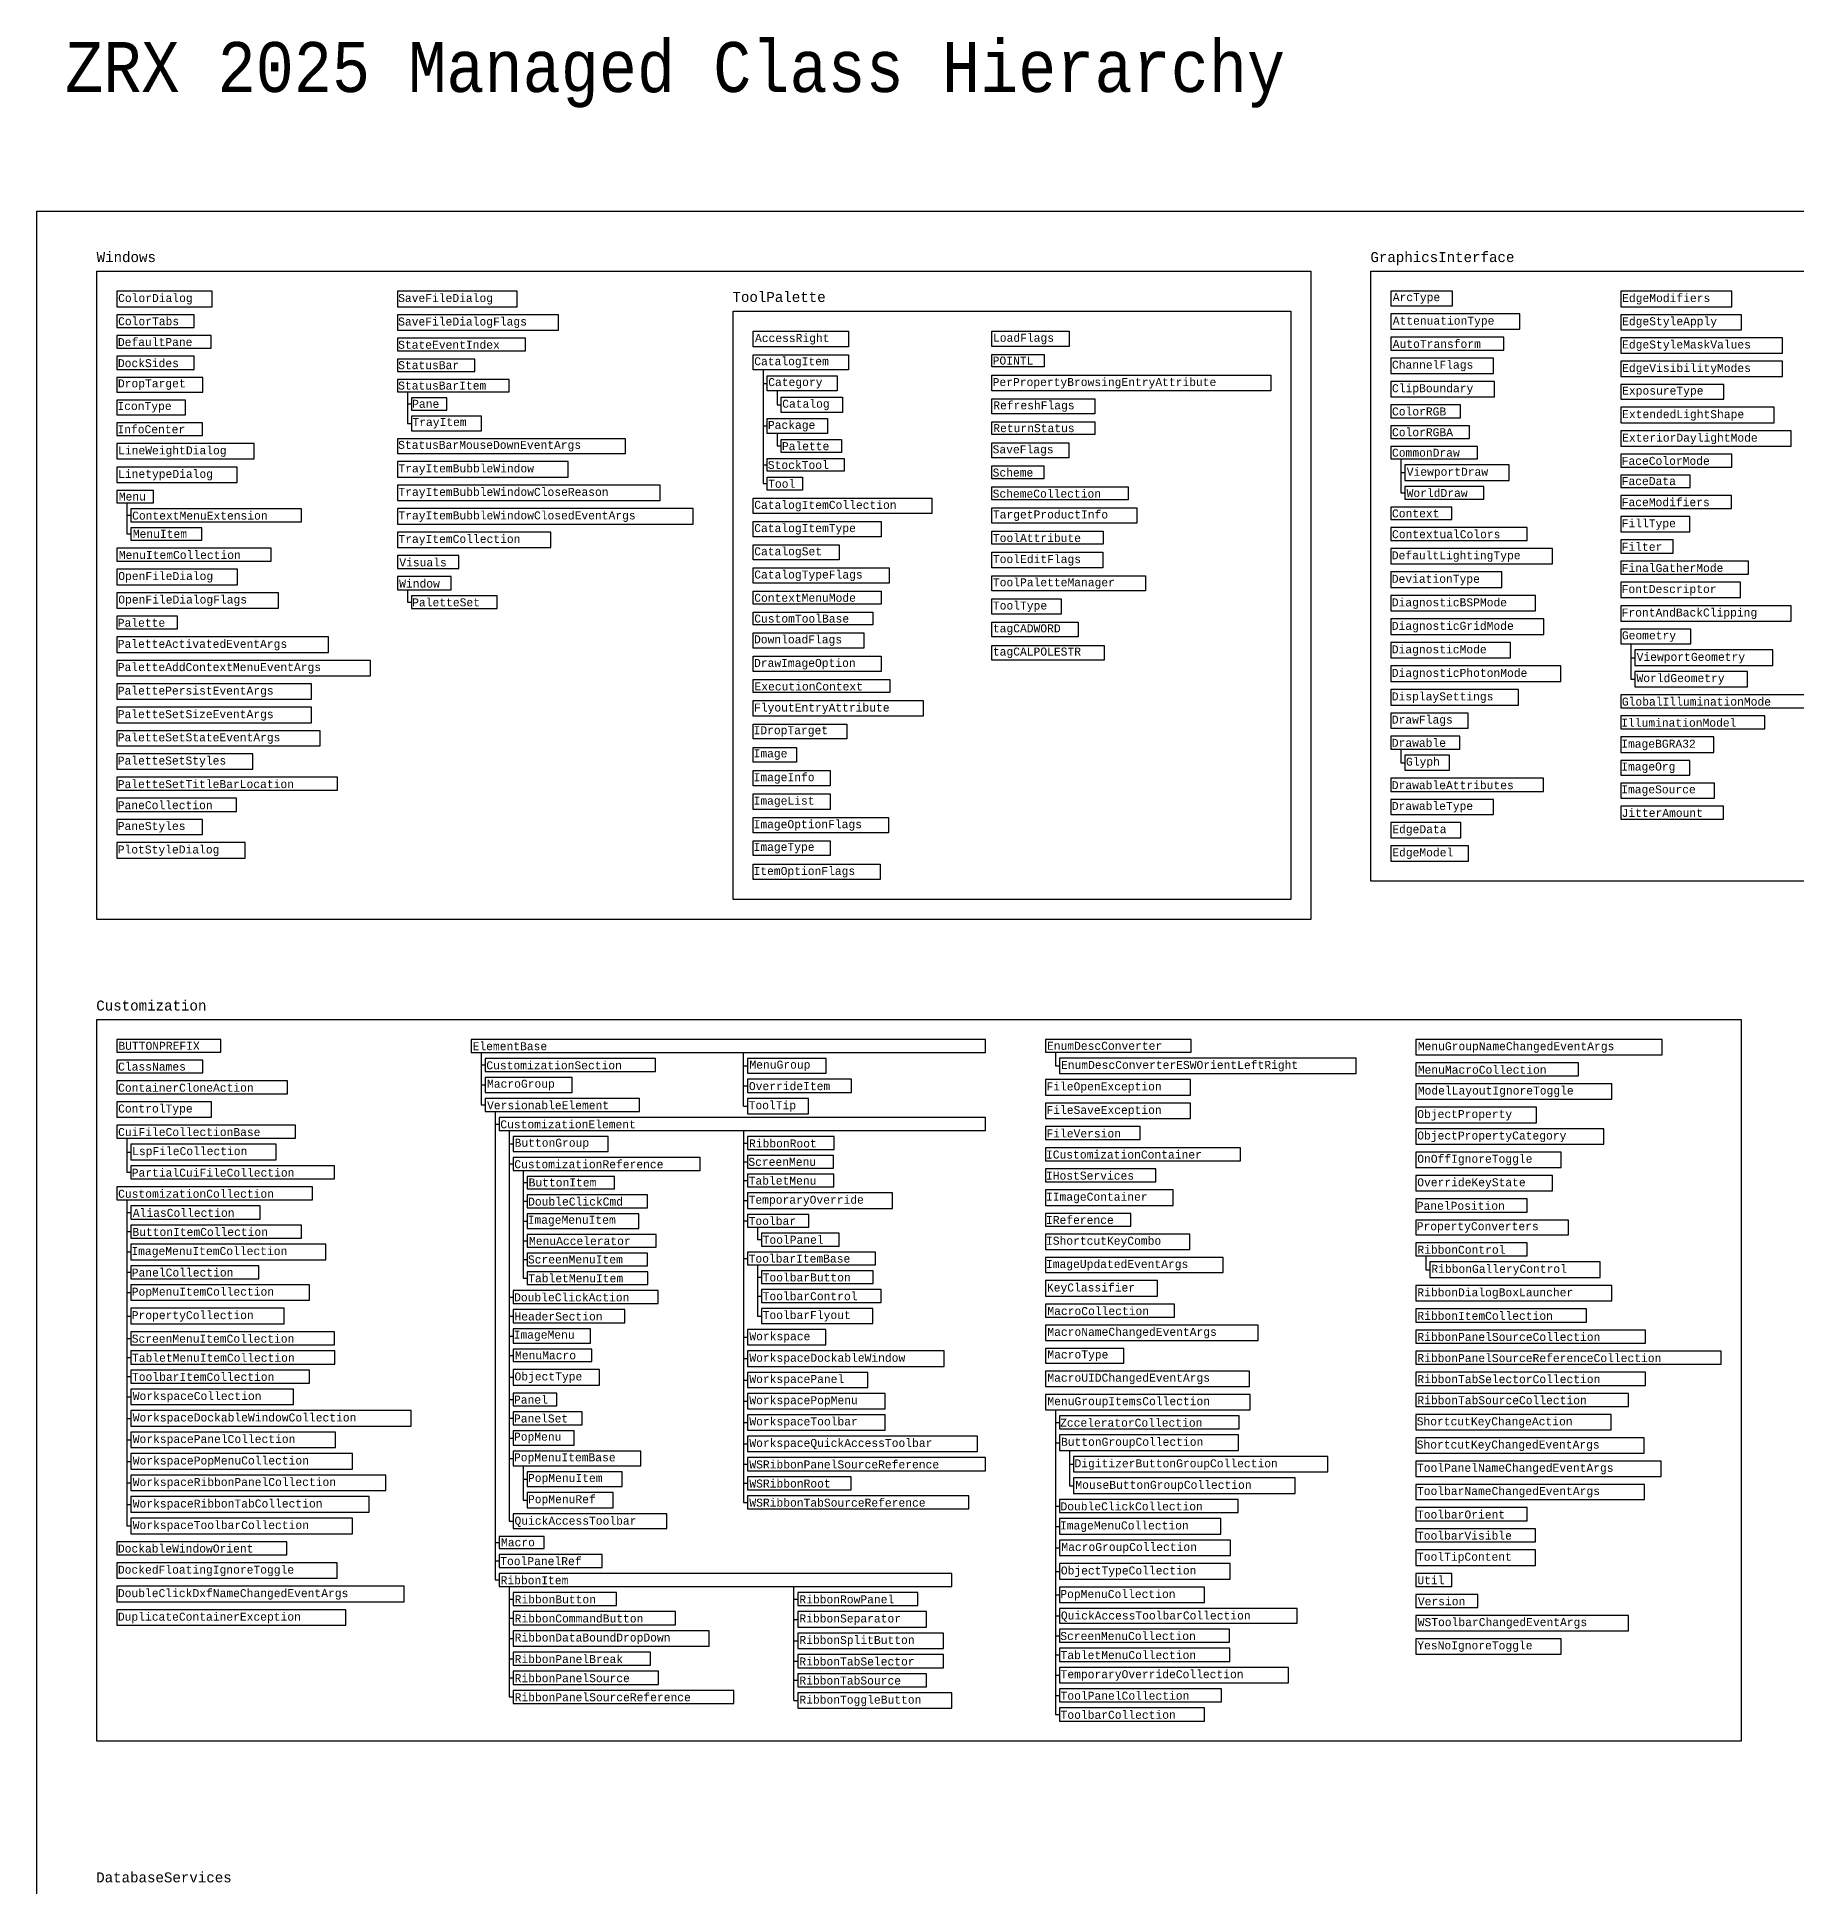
# Model space of a CAD drawing. Header units: millimetres. Extents: x 63 to 561, y 325 to 515.
# Drawn here: x 348.9 to 436.8, y 422.2 to 514.7 of the extents above; entities that cross this region are included whole.
import ezdxf

# ---------------------------------------------------------------- set-up
doc = ezdxf.new("R2010")
doc.units = ezdxf.units.MM
for name, color, linetype in [('Classes Map Frame', 7, 'Continuous'), ('Managed classes', 3, 'Continuous'), ('Partial Supported', 2, 'Continuous'), ('Unsupported', 252, 'Continuous')]:
    doc.layers.add(name, color=color, linetype=linetype)
doc.styles.add('Categories', font='consola.ttf', dxfattribs={"height": 0.5})
doc.styles.add('PureManaged', font='consola.ttf', dxfattribs={"height": 0.4})
doc.styles.get("Standard").update_dxf_attribs({"font": 'consola.ttf'})
doc.styles.add('Title', font='consola.ttf', dxfattribs={"width": 0.9})

msp = doc.modelspace()

# ---------------------------------------------------------------- linework, layer by layer
at = {"layer": 'Classes Map Frame'}
for p, q in [((385.183, 498.063), (385.183, 492.379)), ((367.396, 496.967), (367.396, 495.39)), ((385.183, 497.383), (385.383, 497.383)), ((385.883, 497.002), (385.883, 496.322)), ((367.396, 496.362), (367.596, 496.362)), ((385.883, 496.322), (386.083, 496.322)), ((367.396, 495.39), (367.596, 495.39)), ((385.183, 495.261), (385.383, 495.261)), ((385.883, 494.88), (385.883, 494.26)), ((385.883, 494.26), (386.083, 494.26)), ((385.183, 493.32), (385.383, 493.32)), ((417.073, 493.614), (417.073, 491.919)), ((385.183, 492.379), (385.383, 492.379)), ((417.073, 492.927), (417.273, 492.927)), ((353.373, 491.422), (353.373, 489.862)), ((417.073, 491.919), (417.273, 491.919)), ((353.373, 490.795), (353.573, 490.795)), ((353.373, 489.862), (353.573, 489.862)), ((367.396, 487.072), (367.396, 486.452)), ((367.396, 486.452), (367.596, 486.452)), ((428.568, 484.361), (428.568, 482.605)), ((428.568, 483.673), (428.768, 483.673)), ((428.568, 482.605), (428.768, 482.605)), ((417.073, 479.109), (417.073, 478.428)), ((417.073, 478.428), (417.273, 478.428)), ((371.086, 463.943), (371.086, 461.32)), ((384.208, 461.259), (384.208, 463.943)), ((399.806, 463.963), (399.806, 463.275)), ((371.086, 463.315), (371.286, 463.315)), ((384.208, 463.272), (384.408, 463.272)), ((399.806, 463.275), (400.006, 463.275)), ((371.086, 462.317), (371.286, 462.317)), ((384.208, 462.274), (384.408, 462.274)), ((371.086, 461.32), (371.286, 461.32)), ((371.786, 460.992), (371.786, 437.573)), ((384.208, 461.259), (384.408, 461.259)), ((353.373, 459.652), (353.373, 457.949)), ((371.786, 460.365), (371.986, 460.365)), ((372.486, 460.037), (372.486, 440.514)), ((384.208, 460.037), (384.208, 441.452)), ((353.373, 458.964), (353.573, 458.964)), ((372.486, 459.367), (372.686, 459.367)), ((384.208, 459.41), (384.408, 459.41)), ((353.373, 457.949), (353.573, 457.949)), ((372.486, 458.369), (372.686, 458.369)), ((373.186, 458.042), (373.186, 452.663)), ((384.208, 458.473), (384.408, 458.473)), ((373.186, 457.436), (373.386, 457.436)), ((384.208, 457.542), (384.408, 457.542)), ((353.373, 456.567), (353.373, 440.273)), ((373.186, 456.503), (373.386, 456.503)), ((384.208, 456.534), (384.408, 456.534)), ((353.373, 455.94), (353.573, 455.94)), ((373.186, 455.51), (373.386, 455.51)), ((384.208, 455.526), (384.408, 455.526)), ((384.908, 455.206), (384.908, 454.586)), ((353.373, 454.985), (353.573, 454.985)), ((373.186, 454.523), (373.386, 454.523)), ((384.908, 454.586), (385.108, 454.586)), ((353.373, 453.97), (353.573, 453.97)), ((373.186, 453.593), (373.386, 453.593)), ((384.208, 453.646), (384.408, 453.646)), ((384.908, 453.326), (384.908, 450.764)), ((418.328, 453.769), (418.328, 453.081)), ((353.373, 452.955), (353.573, 452.955)), ((373.186, 452.663), (373.386, 452.663)), ((384.908, 452.705), (385.108, 452.705)), ((418.328, 453.081), (418.528, 453.081)), ((353.373, 451.94), (353.573, 451.94)), ((372.486, 451.715), (372.686, 451.715)), ((384.908, 451.765), (385.108, 451.765)), ((353.373, 450.765), (353.573, 450.765)), ((372.486, 450.76), (372.686, 450.76)), ((384.908, 450.764), (385.108, 450.764)), ((353.373, 449.649), (353.573, 449.649)), ((372.486, 449.767), (372.686, 449.767)), ((384.208, 449.703), (384.408, 449.703)), ((353.373, 448.695), (353.573, 448.695)), ((372.486, 448.795), (372.686, 448.795)), ((384.208, 448.635), (384.408, 448.635)), ((353.373, 447.74), (353.573, 447.74)), ((372.486, 447.702), (372.686, 447.702)), ((372.486, 447.702), (372.686, 447.702)), ((353.373, 446.725), (353.573, 446.725)), ((384.208, 447.567), (384.408, 447.567)), ((372.486, 446.594), (372.686, 446.594)), ((384.208, 446.506), (384.408, 446.506)), ((399.806, 446.075), (399.806, 430.846)), ((353.373, 445.65), (353.573, 445.65)), ((372.486, 445.654), (372.686, 445.654)), ((384.208, 445.445), (384.408, 445.445)), ((399.806, 445.448), (400.006, 445.448)), ((353.373, 444.574), (353.573, 444.574)), ((372.486, 444.668), (372.686, 444.668)), ((384.208, 444.377), (384.408, 444.377)), ((399.806, 444.433), (400.006, 444.433)), ((400.506, 444.045), (400.506, 442.282)), ((353.373, 443.499), (353.573, 443.499)), ((372.486, 443.636), (372.686, 443.636)), ((373.186, 443.27), (373.186, 441.557)), ((384.208, 443.362), (384.408, 443.362)), ((400.506, 443.357), (400.706, 443.357)), ((353.373, 442.423), (353.573, 442.423)), ((373.186, 442.604), (373.386, 442.604)), ((384.208, 442.407), (384.408, 442.407)), ((400.506, 442.282), (400.706, 442.282)), ((353.373, 441.348), (353.573, 441.348)), ((373.186, 441.557), (373.386, 441.557)), ((384.208, 441.452), (384.408, 441.452)), ((399.806, 441.267), (400.006, 441.267)), ((353.373, 440.273), (353.573, 440.273)), ((372.486, 440.514), (372.686, 440.514)), ((399.806, 440.252), (400.006, 440.252)), ((371.786, 439.446), (371.986, 439.446)), ((371.786, 438.52), (371.986, 438.52)), ((399.806, 439.176), (400.006, 439.176)), ((371.786, 437.573), (371.986, 437.573)), ((399.806, 438.001), (400.006, 438.001)), ((372.486, 437.245), (372.486, 431.724)), ((372.486, 436.618), (372.686, 436.618)), ((386.726, 431.543), (386.726, 437.245)), ((386.726, 436.618), (386.926, 436.618)), ((399.806, 436.826), (400.006, 436.826)), ((372.486, 435.663), (372.686, 435.663)), ((386.726, 435.603), (386.926, 435.603)), ((399.806, 435.775), (400.006, 435.775)), ((399.806, 434.786), (400.006, 434.786)), ((372.486, 434.648), (372.686, 434.648)), ((386.726, 434.528), (386.926, 434.528)), ((399.806, 433.831), (400.006, 433.831)), ((372.486, 433.633), (372.686, 433.633)), ((386.726, 433.513), (386.926, 433.513)), ((372.486, 432.679), (372.686, 432.679)), ((386.726, 432.558), (386.926, 432.558)), ((399.806, 432.816), (400.006, 432.816)), ((372.486, 431.724), (372.686, 431.724)), ((386.726, 431.543), (386.926, 431.543)), ((399.806, 431.801), (400.006, 431.801)), ((399.806, 430.846), (400.006, 430.846))]:
    msp.add_line(p, q, dxfattribs=at)
for points in [[(348.873, 506), (561.056, 506), (561.056, 325.237), (348.873, 325.237)], [(351.873, 503), (412.573, 503), (412.573, 470.583), (351.873, 470.583)], [(415.573, 503), (511.12, 503), (511.12, 472.51), (415.573, 472.51)], [(352.873, 502), (352.873, 501.224), (357.625, 501.224), (357.625, 502)], [(366.896, 502), (366.896, 501.224), (372.888, 501.224), (372.888, 502)], [(416.573, 502), (416.573, 501.268), (419.654, 501.268), (419.654, 502)], [(428.068, 502), (428.068, 501.224), (433.63, 501.224), (433.63, 502)], [(352.873, 500.824), (352.873, 500.184), (356.741, 500.184), (356.741, 500.824)], [(366.896, 500.824), (366.896, 500.049), (374.945, 500.049), (374.945, 500.824)], [(383.683, 501), (411.573, 501), (411.573, 471.583), (383.683, 471.583)], [(416.573, 500.868), (416.573, 500.092), (423.015, 500.092), (423.015, 500.868)], [(428.068, 500.824), (428.068, 500.063), (434.102, 500.063), (434.102, 500.824)], [(352.873, 499.784), (352.873, 499.143), (357.587, 499.143), (357.587, 499.784)], [(366.896, 499.649), (366.896, 499.008), (373.302, 499.008), (373.302, 499.649)], [(384.683, 499.224), (384.683, 500), (389.449, 500), (389.449, 499.224)], [(396.622, 499.239), (396.622, 500), (400.489, 500), (400.489, 499.239)], [(416.573, 499.692), (416.573, 499.052), (422.224, 499.052), (422.224, 499.692)], [(428.068, 499.663), (428.068, 498.902), (436.151, 498.902), (436.151, 499.663)], [(352.873, 498.743), (352.873, 498.089), (356.73, 498.089), (356.73, 498.743)], [(366.896, 498.608), (366.896, 497.988), (370.775, 497.988), (370.775, 498.608)], [(384.683, 498.063), (384.683, 498.824), (389.456, 498.824), (389.456, 498.063)], [(396.622, 498.218), (396.622, 498.839), (399.242, 498.839), (399.242, 498.218)], [(416.573, 498.652), (416.573, 497.891), (421.701, 497.891), (421.701, 498.652)], [(428.068, 498.502), (428.068, 497.727), (436.151, 497.727), (436.151, 498.502)], [(352.873, 497.689), (352.873, 496.957), (357.171, 496.957), (357.171, 497.689)], [(366.896, 497.588), (366.896, 496.967), (372.49, 496.967), (372.49, 497.588)], [(385.383, 497.022), (385.383, 497.763), (388.882, 497.763), (388.882, 497.022)], [(396.622, 497.023), (396.622, 497.798), (410.573, 497.798), (410.573, 497.023)], [(367.596, 496.667), (367.596, 496.056), (369.362, 496.056), (369.362, 496.667)], [(386.083, 495.941), (386.083, 496.702), (389.153, 496.702), (389.153, 495.941)], [(416.573, 497.491), (416.573, 496.715), (421.753, 496.715), (421.753, 497.491)], [(428.068, 497.327), (428.068, 496.595), (433.226, 496.595), (433.226, 497.327)], [(352.873, 496.557), (352.873, 495.825), (356.302, 495.825), (356.302, 496.557)], [(367.596, 495.756), (367.596, 495.024), (371.104, 495.024), (371.104, 495.756)], [(396.622, 495.862), (396.622, 496.623), (401.764, 496.623), (401.764, 495.862)], [(416.573, 496.315), (416.573, 495.675), (420.051, 495.675), (420.051, 496.315)], [(428.068, 496.195), (428.068, 495.419), (435.747, 495.419), (435.747, 496.195)], [(352.873, 495.425), (352.873, 494.785), (357.157, 494.785), (357.157, 495.425)], [(385.383, 494.88), (385.383, 495.641), (388.408, 495.641), (388.408, 494.88)], [(396.622, 494.841), (396.622, 495.462), (401.764, 495.462), (401.764, 494.841)], [(416.573, 495.275), (416.573, 494.635), (420.506, 494.635), (420.506, 495.275)], [(428.068, 495.019), (428.068, 494.244), (436.587, 494.244), (436.587, 495.019)], [(352.873, 494.385), (352.873, 493.609), (359.725, 493.609), (359.725, 494.385)], [(366.896, 494.624), (366.896, 493.883), (378.307, 493.883), (378.307, 494.624)], [(386.083, 493.94), (386.083, 494.58), (389.108, 494.58), (389.108, 493.94)], [(396.622, 493.66), (396.622, 494.421), (400.47, 494.421), (400.47, 493.66)], [(416.573, 494.235), (416.573, 493.614), (420.912, 493.614), (420.912, 494.235)], [(352.873, 493.209), (352.873, 492.434), (358.885, 492.434), (358.885, 493.209)], [(366.896, 493.483), (366.896, 492.708), (375.431, 492.708), (375.431, 493.483)], [(385.383, 492.999), (385.383, 493.64), (389.238, 493.64), (389.238, 492.999)], [(396.622, 492.62), (396.622, 493.26), (399.226, 493.26), (399.226, 492.62)], [(417.273, 493.314), (417.273, 492.539), (422.49, 492.539), (422.49, 493.314)], [(428.068, 493.844), (428.068, 493.204), (433.622, 493.204), (433.622, 493.844)], [(352.873, 492.034), (352.873, 491.422), (354.706, 491.422), (354.706, 492.034)], [(366.896, 492.308), (366.896, 491.532), (380.032, 491.532), (380.032, 492.308)], [(385.383, 492.059), (385.383, 492.699), (387.151, 492.699), (387.151, 492.059)], [(396.622, 491.565), (396.622, 492.22), (403.441, 492.22), (403.441, 491.565)], [(417.273, 492.239), (417.273, 491.599), (421.222, 491.599), (421.222, 492.239)], [(428.068, 492.804), (428.068, 492.192), (431.534, 492.192), (431.534, 492.804)], [(353.573, 491.122), (353.573, 490.468), (362.093, 490.468), (362.093, 491.122)], [(366.896, 491.132), (366.896, 490.357), (381.683, 490.357), (381.683, 491.132)], [(384.683, 490.884), (384.683, 491.659), (393.622, 491.659), (393.622, 490.884)], [(396.622, 490.404), (396.622, 491.165), (403.867, 491.165), (403.867, 490.404)], [(416.573, 491.199), (416.573, 490.578), (419.621, 490.578), (419.621, 491.199)], [(428.068, 491.792), (428.068, 491.138), (433.605, 491.138), (433.605, 491.792)], [(353.573, 490.168), (353.573, 489.556), (357.122, 489.556), (357.122, 490.168)], [(384.683, 489.723), (384.683, 490.484), (391.088, 490.484), (391.088, 489.723)], [(416.573, 490.178), (416.573, 489.538), (423.381, 489.538), (423.381, 490.178)], [(428.068, 490.738), (428.068, 489.962), (431.521, 489.962), (431.521, 490.738)], [(366.896, 489.957), (366.896, 489.181), (374.57, 489.181), (374.57, 489.957)], [(384.683, 488.562), (384.683, 489.323), (388.991, 489.323), (388.991, 488.562)], [(396.622, 489.35), (396.622, 490.004), (402.182, 490.004), (402.182, 489.35)], [(428.068, 489.562), (428.068, 488.908), (430.695, 488.908), (430.695, 489.562)], [(352.873, 489.156), (352.873, 488.502), (360.588, 488.502), (360.588, 489.156)], [(366.896, 488.781), (366.896, 488.127), (369.961, 488.127), (369.961, 488.781)], [(396.622, 488.174), (396.622, 488.95), (402.165, 488.95), (402.165, 488.174)], [(416.573, 489.138), (416.573, 488.362), (424.648, 488.362), (424.648, 489.138)], [(428.068, 488.508), (428.068, 487.853), (434.462, 487.853), (434.462, 488.508)], [(352.873, 488.102), (352.873, 487.326), (358.893, 487.326), (358.893, 488.102)], [(366.896, 487.727), (366.896, 487.072), (369.585, 487.072), (369.585, 487.727)], [(384.683, 487.401), (384.683, 488.162), (391.491, 488.162), (391.491, 487.401)], [(396.622, 487.013), (396.622, 487.774), (404.297, 487.774), (404.297, 487.013)], [(416.573, 487.962), (416.573, 487.187), (422.127, 487.187), (422.127, 487.962)], [(428.068, 487.453), (428.068, 486.677), (434.057, 486.677), (434.057, 487.453)], [(352.873, 486.926), (352.873, 486.151), (360.95, 486.151), (360.95, 486.926)], [(367.596, 486.772), (367.596, 486.132), (371.887, 486.132), (371.887, 486.772)], [(384.683, 486.36), (384.683, 487.001), (391.088, 487.001), (391.088, 486.36)], [(396.622, 485.852), (396.622, 486.613), (400.081, 486.613), (400.081, 485.852)], [(416.573, 486.787), (416.573, 486.012), (423.808, 486.012), (423.808, 486.787)], [(352.873, 485.751), (352.873, 485.111), (355.899, 485.111), (355.899, 485.751)], [(384.683, 485.32), (384.683, 485.96), (390.667, 485.96), (390.667, 485.32)], [(416.573, 485.612), (416.573, 484.836), (424.228, 484.836), (424.228, 485.612)], [(428.068, 486.277), (428.068, 485.502), (436.59, 485.502), (436.59, 486.277)], [(352.873, 484.711), (352.873, 483.935), (363.446, 483.935), (363.446, 484.711)], [(384.683, 484.159), (384.683, 484.92), (390.22, 484.92), (390.22, 484.159)], [(396.622, 484.711), (396.622, 485.452), (400.944, 485.452), (400.944, 484.711)], [(428.068, 485.102), (428.068, 484.361), (431.568, 484.361), (431.568, 485.102)], [(384.683, 482.983), (384.683, 483.759), (391.091, 483.759), (391.091, 482.983)], [(396.622, 483.55), (396.622, 484.291), (402.23, 484.291), (402.23, 483.55)], [(416.573, 484.436), (416.573, 483.661), (422.547, 483.661), (422.547, 484.436)], [(428.768, 484.061), (428.768, 483.286), (435.667, 483.286), (435.667, 484.061)], [(352.873, 483.535), (352.873, 482.774), (365.546, 482.774), (365.546, 483.535)], [(416.573, 483.261), (416.573, 482.485), (425.068, 482.485), (425.068, 483.261)], [(428.768, 482.986), (428.768, 482.225), (434.4, 482.225), (434.4, 482.986)], [(352.873, 482.374), (352.873, 481.599), (362.605, 481.599), (362.605, 482.374)], [(384.683, 481.929), (384.683, 482.583), (391.525, 482.583), (391.525, 481.929)], [(416.573, 482.085), (416.573, 481.31), (422.951, 481.31), (422.951, 482.085)], [(352.873, 481.199), (352.873, 480.423), (362.605, 480.423), (362.605, 481.199)], [(384.683, 480.753), (384.683, 481.529), (393.178, 481.529), (393.178, 480.753)], [(428.068, 481.825), (428.068, 481.17), (437.414, 481.17), (437.414, 481.825)], [(352.873, 480.023), (352.873, 479.262), (363.025, 479.262), (363.025, 480.023)], [(384.683, 479.621), (384.683, 480.353), (389.376, 480.353), (389.376, 479.621)], [(416.573, 480.91), (416.573, 480.149), (420.43, 480.149), (420.43, 480.91)], [(428.068, 480.77), (428.068, 480.115), (435.27, 480.115), (435.27, 480.77)], [(384.683, 478.46), (384.683, 479.192), (386.851, 479.192), (386.851, 478.46)], [(416.573, 479.749), (416.573, 479.109), (420.026, 479.109), (420.026, 479.749)], [(428.068, 479.715), (428.068, 478.944), (432.728, 478.944), (432.728, 479.715)], [(352.873, 478.862), (352.873, 478.101), (359.664, 478.101), (359.664, 478.862)], [(417.273, 478.809), (417.273, 478.048), (419.497, 478.048), (419.497, 478.809)], [(428.068, 478.544), (428.068, 477.803), (431.524, 477.803), (431.524, 478.544)], [(352.873, 477.701), (352.873, 477.047), (363.896, 477.047), (363.896, 477.701)], [(384.683, 477.27), (384.683, 478.031), (388.536, 478.031), (388.536, 477.27)], [(416.573, 477.648), (416.573, 476.993), (424.211, 476.993), (424.211, 477.648)], [(428.068, 477.403), (428.068, 476.661), (432.758, 476.661), (432.758, 477.403)], [(352.873, 476.647), (352.873, 475.992), (358.854, 475.992), (358.854, 476.647)], [(384.683, 476.095), (384.683, 476.87), (388.536, 476.87), (388.536, 476.095)], [(416.573, 476.593), (416.573, 475.832), (421.707, 475.832), (421.707, 476.593)], [(352.873, 475.592), (352.873, 474.831), (357.143, 474.831), (357.143, 475.592)], [(384.683, 474.92), (384.683, 475.695), (391.456, 475.695), (391.456, 474.92)], [(416.573, 475.432), (416.573, 474.671), (420.063, 474.671), (420.063, 475.432)], [(428.068, 476.261), (428.068, 475.607), (433.202, 475.607), (433.202, 476.261)], [(384.683, 473.788), (384.683, 474.52), (388.532, 474.52), (388.532, 473.788)], [(352.873, 474.431), (352.873, 473.656), (359.288, 473.656), (359.288, 474.431)], [(416.573, 474.271), (416.573, 473.51), (420.461, 473.51), (420.461, 474.271)], [(384.683, 472.583), (384.683, 473.359), (391.036, 473.359), (391.036, 472.583)], [(351.873, 465.583), (434.083, 465.583), (434.083, 429.519), (351.873, 429.519)], [(352.873, 464.583), (352.873, 463.963), (358.059, 463.963), (358.059, 464.583)], [(370.586, 464.583), (370.586, 463.943), (396.306, 463.943), (396.306, 464.583)], [(399.306, 464.583), (399.306, 463.963), (406.579, 463.963), (406.579, 464.583)], [(417.828, 464.583), (417.828, 463.822), (430.134, 463.822), (430.134, 464.583)], [(352.873, 463.563), (352.873, 462.922), (357.161, 462.922), (357.161, 463.563)], [(371.286, 463.643), (371.286, 462.988), (379.806, 462.988), (379.806, 463.643)], [(384.408, 463.643), (384.408, 462.902), (388.341, 462.902), (388.341, 463.643)], [(400.006, 463.663), (400.006, 462.887), (414.832, 462.887), (414.832, 463.663)], [(417.828, 463.422), (417.828, 462.767), (425.962, 462.767), (425.962, 463.422)], [(352.873, 462.522), (352.873, 461.868), (361.393, 461.868), (361.393, 462.522)], [(371.286, 462.688), (371.286, 461.947), (375.639, 461.947), (375.639, 462.688)], [(384.408, 462.602), (384.408, 461.947), (389.609, 461.947), (389.609, 462.602)], [(399.306, 462.587), (399.306, 461.812), (406.554, 461.812), (406.554, 462.587)], [(371.286, 461.647), (371.286, 460.992), (378.994, 460.992), (378.994, 461.647)], [(384.408, 461.647), (384.408, 460.872), (387.46, 460.872), (387.46, 461.647)], [(417.828, 462.367), (417.828, 461.606), (427.629, 461.606), (427.629, 462.367)], [(352.873, 461.468), (352.873, 460.707), (357.598, 460.707), (357.598, 461.468)], [(371.986, 460.692), (371.986, 460.037), (396.306, 460.037), (396.306, 460.692)], [(399.306, 461.412), (399.306, 460.636), (406.554, 460.636), (406.554, 461.412)], [(417.828, 461.206), (417.828, 460.431), (423.856, 460.431), (423.856, 461.206)], [(352.873, 460.307), (352.873, 459.652), (361.799, 459.652), (361.799, 460.307)], [(372.686, 459.737), (372.686, 458.996), (377.438, 458.996), (377.438, 459.737)], [(384.408, 459.737), (384.408, 459.083), (388.729, 459.083), (388.729, 459.737)], [(399.306, 460.236), (399.306, 459.582), (404.033, 459.582), (404.033, 460.236)], [(417.828, 460.131), (417.828, 459.356), (427.218, 459.356), (427.218, 460.131)], [(353.573, 459.352), (353.573, 458.576), (360.832, 458.576), (360.832, 459.352)], [(384.408, 458.783), (384.408, 458.162), (388.706, 458.162), (388.706, 458.783)], [(399.306, 459.182), (399.306, 458.527), (409.052, 458.527), (409.052, 459.182)], [(417.828, 458.956), (417.828, 458.195), (425.081, 458.195), (425.081, 458.956)], [(353.573, 458.276), (353.573, 457.622), (363.756, 457.622), (363.756, 458.276)], [(372.686, 458.696), (372.686, 458.042), (382.032, 458.042), (382.032, 458.696)], [(384.408, 457.862), (384.408, 457.222), (388.721, 457.222), (388.721, 457.862)], [(399.306, 458.127), (399.306, 457.472), (404.819, 457.472), (404.819, 458.127)], [(417.828, 457.795), (417.828, 457.019), (424.661, 457.019), (424.661, 457.795)], [(352.873, 457.222), (352.873, 456.567), (362.653, 456.567), (362.653, 457.222)], [(373.386, 457.742), (373.386, 457.13), (377.753, 457.13), (377.753, 457.742)], [(384.408, 456.922), (384.408, 456.147), (391.648, 456.147), (391.648, 456.922)], [(399.306, 457.072), (399.306, 456.297), (405.691, 456.297), (405.691, 457.072)], [(353.573, 456.267), (353.573, 455.612), (360.03, 455.612), (360.03, 456.267)], [(373.386, 456.83), (373.386, 456.176), (379.403, 456.176), (379.403, 456.83)], [(417.828, 456.619), (417.828, 455.965), (423.388, 455.965), (423.388, 456.619)], [(353.573, 455.312), (353.573, 454.658), (362.107, 454.658), (362.107, 455.312)], [(373.386, 455.876), (373.386, 455.144), (378.965, 455.144), (378.965, 455.876)], [(384.408, 455.847), (384.408, 455.206), (387.461, 455.206), (387.461, 455.847)], [(399.306, 455.897), (399.306, 455.257), (403.575, 455.257), (403.575, 455.897)], [(417.828, 455.565), (417.828, 454.823), (425.459, 454.823), (425.459, 455.565)], [(353.573, 454.358), (353.573, 453.582), (363.319, 453.582), (363.319, 454.358)], [(373.386, 454.844), (373.386, 454.203), (379.841, 454.203), (379.841, 454.844)], [(385.108, 454.906), (385.108, 454.266), (388.977, 454.266), (388.977, 454.906)], [(399.306, 454.857), (399.306, 454.096), (406.521, 454.096), (406.521, 454.857)], [(417.828, 454.423), (417.828, 453.769), (423.396, 453.769), (423.396, 454.423)], [(353.573, 453.282), (353.573, 452.628), (359.974, 452.628), (359.974, 453.282)], [(373.386, 453.903), (373.386, 453.283), (379.4, 453.283), (379.4, 453.903)], [(384.408, 453.966), (384.408, 453.326), (390.807, 453.326), (390.807, 453.966)], [(399.306, 453.696), (399.306, 452.935), (408.18, 452.935), (408.18, 453.696)], [(418.528, 453.469), (418.528, 452.693), (427.038, 452.693), (427.038, 453.469)], [(353.573, 452.328), (353.573, 451.552), (362.495, 451.552), (362.495, 452.328)], [(373.386, 452.983), (373.386, 452.342), (379.415, 452.342), (379.415, 452.983)], [(385.108, 453.026), (385.108, 452.385), (390.681, 452.385), (390.681, 453.026)], [(399.306, 452.535), (399.306, 451.759), (404.898, 451.759), (404.898, 452.535)], [(417.828, 452.293), (417.828, 451.518), (427.622, 451.518), (427.622, 452.293)], [(372.686, 452.042), (372.686, 451.388), (379.934, 451.388), (379.934, 452.042)], [(385.108, 452.085), (385.108, 451.445), (391.078, 451.445), (391.078, 452.085)], [(399.306, 451.359), (399.306, 450.705), (405.76, 450.705), (405.76, 451.359)], [(353.573, 451.152), (353.573, 450.377), (361.235, 450.377), (361.235, 451.152)], [(372.686, 451.088), (372.686, 450.433), (378.271, 450.433), (378.271, 451.088)], [(385.108, 451.145), (385.108, 450.384), (390.671, 450.384), (390.671, 451.145)], [(417.828, 451.118), (417.828, 450.463), (426.361, 450.463), (426.361, 451.118)], [(353.573, 449.977), (353.573, 449.322), (363.754, 449.322), (363.754, 449.977)], [(372.686, 450.133), (372.686, 449.401), (376.55, 449.401), (376.55, 450.133)], [(384.408, 450.084), (384.408, 449.323), (388.322, 449.323), (388.322, 450.084)], [(399.306, 450.305), (399.306, 449.543), (409.931, 449.543), (409.931, 450.305)], [(417.828, 450.063), (417.828, 449.408), (429.302, 449.408), (429.302, 450.063)], [(353.573, 449.022), (353.573, 448.367), (363.768, 448.367), (363.768, 449.022)], [(372.686, 449.101), (372.686, 448.49), (376.61, 448.49), (376.61, 449.101)], [(384.408, 449.023), (384.408, 448.247), (394.239, 448.247), (394.239, 449.023)], [(399.306, 449.143), (399.306, 448.412), (403.225, 448.412), (403.225, 449.143)], [(417.828, 449.008), (417.828, 448.354), (433.083, 448.354), (433.083, 449.008)], [(353.573, 448.067), (353.573, 447.413), (362.508, 447.413), (362.508, 448.067)], [(372.686, 448.09), (372.686, 447.314), (376.998, 447.314), (376.998, 448.09)], [(384.408, 447.947), (384.408, 447.186), (390.414, 447.186), (390.414, 447.947)], [(399.306, 448.012), (399.306, 447.25), (409.511, 447.25), (409.511, 448.012)], [(417.828, 447.954), (417.828, 447.299), (429.302, 447.299), (429.302, 447.954)], [(353.573, 447.113), (353.573, 446.337), (361.704, 446.337), (361.704, 447.113)], [(372.686, 446.914), (372.686, 446.274), (374.862, 446.274), (374.862, 446.914)], [(384.408, 446.886), (384.408, 446.125), (391.278, 446.125), (391.278, 446.886)], [(399.306, 446.85), (399.306, 446.075), (409.541, 446.075), (409.541, 446.85)], [(417.828, 446.899), (417.828, 446.244), (428.461, 446.244), (428.461, 446.899)], [(353.573, 446.037), (353.573, 445.262), (367.586, 445.262), (367.586, 446.037)], [(372.686, 445.974), (372.686, 445.334), (376.136, 445.334), (376.136, 445.974)], [(384.408, 445.825), (384.408, 445.064), (391.278, 445.064), (391.278, 445.825)], [(400.006, 445.775), (400.006, 445.12), (408.983, 445.12), (408.983, 445.775)], [(417.828, 445.844), (417.828, 445.069), (427.588, 445.069), (427.588, 445.844)], [(353.573, 444.962), (353.573, 444.187), (363.804, 444.187), (363.804, 444.962)], [(372.686, 445.034), (372.686, 444.302), (375.726, 444.302), (375.726, 445.034)], [(372.686, 444.002), (372.686, 443.27), (379.073, 443.27), (379.073, 444.002)], [(384.408, 444.764), (384.408, 443.989), (395.9, 443.989), (395.9, 444.764)], [(400.006, 444.82), (400.006, 444.045), (408.959, 444.045), (408.959, 444.82)], [(417.828, 444.669), (417.828, 443.908), (429.238, 443.908), (429.238, 444.669)], [(353.573, 443.887), (353.573, 443.111), (364.645, 443.111), (364.645, 443.887)], [(384.408, 443.689), (384.408, 443.034), (396.306, 443.034), (396.306, 443.689)], [(400.706, 443.745), (400.706, 442.97), (413.416, 442.97), (413.416, 443.745)], [(417.828, 443.508), (417.828, 442.747), (430.093, 442.747), (430.093, 443.508)], [(353.573, 442.811), (353.573, 442.036), (366.325, 442.036), (366.325, 442.811)], [(373.386, 442.97), (373.386, 442.238), (378.142, 442.238), (378.142, 442.97)], [(384.408, 442.734), (384.408, 442.08), (389.587, 442.08), (389.587, 442.734)], [(400.706, 442.67), (400.706, 441.894), (411.782, 441.894), (411.782, 442.67)], [(417.828, 442.347), (417.828, 441.586), (429.253, 441.586), (429.253, 442.347)], [(353.573, 441.736), (353.573, 440.96), (365.485, 440.96), (365.485, 441.736)], [(373.386, 441.938), (373.386, 441.177), (377.687, 441.177), (377.687, 441.938)], [(384.408, 441.78), (384.408, 441.125), (395.465, 441.125), (395.465, 441.78)], [(400.006, 441.594), (400.006, 440.94), (408.935, 440.94), (408.935, 441.594)], [(417.828, 441.186), (417.828, 440.531), (423.391, 440.531), (423.391, 441.186)], [(353.573, 440.66), (353.573, 439.885), (364.645, 439.885), (364.645, 440.66)], [(372.686, 440.877), (372.686, 440.152), (380.374, 440.152), (380.374, 440.877)], [(400.006, 440.64), (400.006, 439.864), (408.07, 439.864), (408.07, 440.64)], [(352.873, 439.485), (352.873, 438.83), (361.373, 438.83), (361.373, 439.485)], [(371.986, 439.752), (371.986, 439.14), (374.229, 439.14), (374.229, 439.752)], [(400.006, 439.564), (400.006, 438.789), (408.561, 438.789), (408.561, 439.564)], [(417.828, 440.131), (417.828, 439.476), (423.807, 439.476), (423.807, 440.131)], [(352.873, 438.43), (352.873, 437.655), (363.89, 437.655), (363.89, 438.43)], [(371.986, 438.84), (371.986, 438.2), (377.14, 438.2), (377.14, 438.84)], [(400.006, 438.389), (400.006, 437.613), (408.533, 437.613), (408.533, 438.389)], [(417.828, 439.076), (417.828, 438.301), (423.811, 438.301), (423.811, 439.076)], [(371.986, 437.9), (371.986, 437.245), (394.619, 437.245), (394.619, 437.9)], [(417.828, 437.901), (417.828, 437.246), (419.617, 437.246), (419.617, 437.901)], [(352.873, 437.255), (352.873, 436.48), (367.234, 436.48), (367.234, 437.255)], [(372.686, 436.945), (372.686, 436.291), (377.858, 436.291), (377.858, 436.945)], [(386.926, 436.945), (386.926, 436.291), (392.915, 436.291), (392.915, 436.945)], [(400.006, 437.213), (400.006, 436.438), (407.247, 436.438), (407.247, 437.213)], [(417.828, 436.846), (417.828, 436.192), (420.923, 436.192), (420.923, 436.846)], [(352.873, 436.08), (352.873, 435.304), (364.324, 435.304), (364.324, 436.08)], [(372.686, 435.991), (372.686, 435.336), (380.799, 435.336), (380.799, 435.991)], [(386.926, 435.991), (386.926, 435.215), (393.359, 435.215), (393.359, 435.991)], [(400.006, 436.138), (400.006, 435.413), (411.895, 435.413), (411.895, 436.138)], [(417.828, 435.792), (417.828, 435.031), (428.448, 435.031), (428.448, 435.792)], [(372.686, 435.036), (372.686, 434.261), (382.479, 434.261), (382.479, 435.036)], [(386.926, 434.915), (386.926, 434.14), (394.199, 434.14), (394.199, 434.915)], [(400.006, 435.113), (400.006, 434.458), (408.505, 434.458), (408.505, 435.113)], [(372.686, 433.961), (372.686, 433.306), (379.559, 433.306), (379.559, 433.961)], [(386.926, 433.84), (386.926, 433.185), (394.2, 433.185), (394.2, 433.84)], [(400.006, 434.158), (400.006, 433.503), (408.52, 433.503), (408.52, 434.158)], [(417.828, 434.631), (417.828, 433.87), (425.083, 433.87), (425.083, 434.631)], [(372.686, 433.006), (372.686, 432.351), (379.945, 432.351), (379.945, 433.006)], [(386.926, 432.885), (386.926, 432.23), (393.345, 432.23), (393.345, 432.885)], [(400.006, 433.203), (400.006, 432.428), (411.461, 432.428), (411.461, 433.203)], [(372.686, 432.051), (372.686, 431.396), (383.726, 431.396), (383.726, 432.051)], [(386.926, 431.93), (386.926, 431.155), (394.619, 431.155), (394.619, 431.93)], [(400.006, 432.128), (400.006, 431.473), (408.1, 431.473), (408.1, 432.128)], [(400.006, 431.173), (400.006, 430.519), (407.259, 430.519), (407.259, 431.173)]]:
    msp.add_lwpolyline(points, close=True, dxfattribs=at)

# ---------------------------------------------------------------- texts
at = {"layer": 'Classes Map Frame', "color": 7, "style": 'Title', "width": 0.9}
msp.add_text('ZRX 2025 Managed Class Hierarchy', height=2.5, dxfattribs=at).set_placement((350.278, 511.955))
at = {"layer": 'Classes Map Frame', "color": 1, "style": 'Categories'}
for s, p in [('Windows', (351.856, 503.454)), ('GraphicsInterface', (415.548, 503.454)), ('ToolPalette', (383.65, 501.459)), ('Customization', (351.838, 466.038)), ('DatabaseServices', (351.832, 422.453))]:
    msp.add_text(s, height=0.5, dxfattribs=at).set_placement(p)
at = {"layer": 'Managed classes', "style": 'PureManaged'}
for s, p in [('ColorDialog', (352.93, 501.456)), ('SaveFileDialog', (366.933, 501.456)), ('ArcType', (416.667, 501.5)), ('EdgeModifiers', (428.138, 501.456)), ('ColorTabs', (352.93, 500.295)), ('SaveFileDialogFlags', (366.933, 500.281)), ('AttenuationType', (416.667, 500.324)), ('EdgeStyleApply', (428.138, 500.295)), ('DefaultPane', (352.919, 499.255)), ('StateEventIndex', (366.933, 499.12)), ('AccessRight', (384.777, 499.456)), ('AutoTransform', (416.667, 499.163)), ('DockSides', (352.919, 498.2)), ('StatusBar', (366.933, 498.099)), ('POINTL', (396.661, 498.329)), ('ChannelFlags', (416.629, 498.123)), ('DropTarget', (352.919, 497.189)), ('Category', (385.439, 497.254)), ('EdgeVisibilityModes', (428.138, 497.959)), ('ClipBoundary', (416.629, 496.947)), ('ExposureType', (428.138, 496.827)), ('IconType', (352.895, 496.057)), ('Pane', (367.635, 496.167)), ('ExtendedLightShape', (428.138, 495.651)), ('TrayItem', (367.647, 495.256)), ('LineWeightDialog', (352.93, 493.841)), ('StatusBarMouseDownEventArgs', (366.933, 494.115)), ('Palette', (386.121, 494.051)), ('CommonDraw', (416.629, 493.726)), ('LinetypeDialog', (352.93, 492.666)), ('ViewportDraw', (417.367, 492.771)), ('FaceColorMode', (428.114, 493.315)), ('TrayItemBubbleWindowCloseReason', (366.947, 491.764)), ('WorldDraw', (417.36, 491.71)), ('FaceData', (428.114, 492.304)), ('Menu', (352.965, 491.534)), ('Context', (416.629, 490.689)), ('FaceModifiers', (428.114, 491.249)), ('ContextMenuExtension', (353.63, 490.579)), ('CatalogItemType', (384.739, 489.955)), ('FillType', (428.114, 490.194)), ('MenuItem', (353.665, 489.668)), ('TrayItemCollection', (366.947, 489.413)), ('Filter', (428.114, 489.019)), ('MenuItemCollection', (352.965, 488.613)), ('Visuals', (366.991, 488.238)), ('FinalGatherMode', (428.114, 487.964)), ('OpenFileDialog', (352.938, 487.558)), ('Window', (366.984, 487.183)), ('DeviationType', (416.619, 487.419)), ('OpenFileDialogFlags', (352.938, 486.383)), ('PaletteSet', (367.635, 486.243)), ('ToolType', (396.673, 486.084)), ('DiagnosticBSPMode', (416.619, 486.243)), ('FontDescriptor', (428.114, 486.909)), ('Palette', (352.912, 485.222)), ('FrontAndBackClipping', (428.114, 485.734)), ('DiagnosticGridMode', (416.619, 485.068)), ('PaletteActivatedEventArgs', (352.912, 484.167)), ('DiagnosticMode', (416.619, 483.893)), ('DiagnosticPhotonMode', (416.619, 482.717)), ('PalettePersistEventArgs', (352.912, 481.831)), ('DisplaySettings', (416.619, 481.542)), ('GlobalIlluminationMode', (428.124, 481.281)), ('IlluminationModel', (428.09, 480.226)), ('PaletteSetStateEventArgs', (352.912, 479.494)), ('Image', (384.704, 478.692)), ('Drawable', (416.619, 479.22)), ('PaletteSetStyles', (352.912, 478.333)), ('ImageOrg', (428.09, 478.035)), ('PaletteSetTitleBarLocation', (352.912, 477.158)), ('ImageSource', (428.09, 476.893)), ('PaneCollection', (352.912, 476.103)), ('DrawableType', (416.619, 476.064)), ('PaneStyles', (352.912, 475.063)), ('JitterAmount', (428.11, 475.718)), ('EdgeData', (416.643, 474.903)), ('PlotStyleDialog', (352.912, 473.888)), ('ImageType', (384.704, 474.02)), ('EdgeModel', (416.643, 473.742)), ('Version', (417.922, 436.303))]:
    msp.add_text(s, height=0.4, dxfattribs=at).set_placement(p)
at = {"layer": 'Managed classes'}
for s, p in [('PaletteAddContextMenuEventArgs', (352.912, 483.006)), ('PaletteSetSizeEventArgs', (352.912, 480.655)), ('ImageBGRA32', (428.09, 479.176)), ('ToolTip', (384.459, 461.103))]:
    msp.add_text(s, height=0.4, dxfattribs=at).set_placement(p)
at = {"layer": 'Partial Supported', "style": 'PureManaged'}
for s, p in [('StatusBarItem', (366.933, 497.079)), ('Geometry', (428.124, 484.593))]:
    msp.add_text(s, height=0.4, dxfattribs=at).set_placement(p)
at = {"layer": 'Unsupported', "style": 'PureManaged'}
for s, p in [('LoadFlags', (396.679, 499.47)), ('EdgeStyleMaskValues', (428.138, 499.134)), ('CatalogItem', (384.739, 498.295)), ('PerPropertyBrowsingEntryAttribute', (396.661, 497.255)), ('Catalog', (386.139, 496.173)), ('RefreshFlags', (396.692, 496.094)), ('ColorRGB', (416.629, 495.786)), ('InfoCenter', (352.895, 494.896)), ('Package', (385.421, 495.112)), ('ReturnStatus', (396.692, 494.953)), ('ColorRGBA', (416.629, 494.746)), ('ExteriorDaylightMode', (428.138, 494.476)), ('SaveFlags', (396.659, 493.892)), ('TrayItemBubbleWindow', (366.947, 492.94)), ('StockTool', (385.419, 493.111)), ('Scheme', (396.659, 492.731)), ('Tool', (385.434, 492.17)), ('SchemeCollection', (396.659, 491.677)), ('CatalogItemCollection', (384.739, 491.116)), ('TrayItemBubbleWindowClosedEventArgs', (366.947, 490.589)), ('TargetProductInfo', (396.673, 490.636)), ('ToolAttribute', (396.673, 489.461)), ('ContextualColors', (416.629, 489.649)), ('CatalogSet', (384.739, 488.794)), ('ToolEditFlags', (396.673, 488.406)), ('DefaultLightingType', (416.619, 488.594)), ('CatalogTypeFlags', (384.739, 487.633)), ('ToolPaletteManager', (396.673, 487.245)), ('ContextMenuMode', (384.739, 486.472)), ('CustomToolBase', (384.739, 485.431)), ('DownloadFlags', (384.728, 484.391)), ('tagCADWORD', (396.672, 484.943)), ('tagCALPOLESTR', (396.672, 483.782)), ('ViewportGeometry', (428.863, 483.517)), ('DrawImageOption', (384.728, 483.215)), ('WorldGeometry', (428.855, 482.456)), ('ExecutionContext', (384.752, 482.04)), ('FlyoutEntryAttribute', (384.728, 480.985)), ('IDropTarget', (384.704, 479.853)), ('DrawFlags', (416.619, 480.381)), ('Glyph', (417.329, 478.28)), ('ImageInfo', (384.704, 477.502)), ('DrawableAttributes', (416.619, 477.104)), ('ImageList', (384.704, 476.327)), ('ImageOptionFlags', (384.704, 475.152)), ('ItemOptionFlags', (384.704, 472.815)), ('BUTTONPREFIX', (352.944, 464.074)), ('ElementBase', (370.656, 464.054)), ('EnumDescConverter', (399.376, 464.074)), ('MenuGroupNameChangedEventArgs', (417.919, 464.054)), ('ClassNames', (352.93, 463.034)), ('CustomizationSection', (371.343, 463.099)), ('MenuGroup', (384.499, 463.134)), ('EnumDescConverterESWOrientLeftRight', (400.076, 463.119)), ('ContainerCloneAction', (352.93, 461.979)), ('MacroGroup', (371.378, 462.179)), ('OverrideItem', (384.472, 462.058)), ('FileOpenException', (399.351, 462.044)), ('MenuMacroCollection', (417.919, 462.879)), ('VersionableElement', (371.38, 461.103)), ('ModelLayoutIgnoreToggle', (417.919, 461.838)), ('ControlType', (352.93, 460.939)), ('CustomizationElement', (372.043, 460.149)), ('FileSaveException', (399.351, 460.868)), ('CuiFileCollectionBase', (352.93, 459.763)), ('FileVersion', (399.351, 459.693)), ('LspFileCollection', (353.63, 458.808)), ('ButtonGroup', (372.756, 459.228)), ('ICustomizationContainer', (399.327, 458.638)), ('OnOffIgnoreToggle', (417.892, 458.427)), ('PartialCuiFileCollection', (353.612, 457.733)), ('CustomizationReference', (372.743, 458.153)), ('ScreenMenu', (384.444, 458.274)), ('IHostServices', (399.327, 457.584)), ('CustomizationCollection', (352.93, 456.678)), ('ButtonItem', (373.456, 457.242)), ('TabletMenu', (384.459, 457.333)), ('IImageContainer', (399.327, 456.529)), ('OverrideKeyState', (417.892, 457.251)), ('AliasCollection', (353.667, 455.724)), ('DoubleClickCmd', (373.432, 456.287)), ('TemporaryOverride', (384.459, 456.379)), ('PanelPosition', (417.866, 456.076)), ('ButtonItemCollection', (353.644, 454.769)), ('ImageMenuItem', (373.408, 455.376)), ('Toolbar', (384.459, 455.317)), ('IReference', (399.327, 455.368)), ('PropertyConverters', (417.866, 455.055)), ('ImageMenuItemCollection', (353.595, 453.814)), ('MenuAccelerator', (373.478, 454.315)), ('ToolPanel', (385.159, 454.377)), ('IShortcutKeyCombo', (399.327, 454.328)), ('PanelCollection', (353.612, 452.739)), ('ScreenMenuItem', (373.423, 453.394)), ('ToolbarItemBase', (384.459, 453.437)), ('ImageUpdatedEventArgs', (399.327, 453.167)), ('TabletMenuItem', (373.437, 452.454)), ('ToolbarButton', (385.159, 452.496)), ('KeyClassifier', (399.375, 451.991)), ('PopMenuItemCollection', (353.612, 451.784)), ('DoubleClickAction', (372.732, 451.499)), ('ToolbarControl', (385.159, 451.556)), ('HeaderSection', (372.749, 450.544)), ('ToolbarFlyout', (385.159, 450.616)), ('MacroCollection', (399.397, 450.816)), ('ScreenMenuItemCollection', (353.61, 449.433)), ('ImageMenu', (372.708, 449.633)), ('Workspace', (384.495, 449.555)), ('MacroNameChangedEventArgs', (399.397, 449.775)), ('TabletMenuItemCollection', (353.624, 448.479)), ('MenuMacro', (372.778, 448.601)), ('WorkspaceDockableWindow', (384.495, 448.479)), ('MacroType', (399.397, 448.643)), ('ToolbarItemCollection', (353.624, 447.524)), ('WorkspacePanel', (384.495, 447.418)), ('MacroUIDChangedEventArgs', (399.397, 447.482)), ('WorkspaceCollection', (353.661, 446.569)), ('Panel', (372.725, 446.385)), ('WorkspacePopMenu', (384.495, 446.357)), ('MenuGroupItemsCollection', (399.397, 446.307)), ('WorkspaceDockableWindowCollection', (353.661, 445.494)), ('PanelSet', (372.725, 445.445)), ('WorkspacePanelCollection', (353.661, 444.419)), ('PopMenu', (372.725, 444.534)), ('WorkspaceToolbar', (384.495, 445.296)), ('ZcceleratorCollection', (400.033, 445.232)), ('ShortcutKeyChangeAction', (417.864, 445.301)), ('ButtonGroupCollection', (400.076, 444.277)), ('ShortcutKeyChangedEventArgs', (417.864, 444.14)), ('WorkspacePopMenuCollection', (353.661, 443.343)), ('PopMenuItemBase', (372.725, 443.502)), ('DigitizerButtonGroupCollection', (400.752, 443.202)), ('ToolPanelNameChangedEventArgs', (417.879, 442.979)), ('PopMenuItem', (373.425, 442.47)), ('MouseButtonGroupCollection', (400.797, 442.126)), ('ToolbarNameChangedEventArgs', (417.879, 441.818)), ('PopMenuRef', (373.425, 441.409)), ('DoubleClickCollection', (400.052, 441.051)), ('WorkspaceToolbarCollection', (353.661, 440.117)), ('ImageMenuCollection', (400.027, 440.096)), ('ToolbarOrient', (417.879, 440.642)), ('DockableWindowOrient', (352.919, 438.942)), ('Macro', (372.078, 439.252)), ('MacroGroupCollection', (400.097, 439.021)), ('ToolbarVisible', (417.879, 439.588)), ('ToolPanelRef', (372.037, 438.311)), ('DockedFloatingIgnoreToggle', (352.919, 437.887)), ('Util', (417.899, 437.358)), ('DoubleClickDxfNameChangedEventArgs', (352.919, 436.712)), ('PopMenuCollection', (400.044, 436.67)), ('DuplicateContainerException', (352.919, 435.536)), ('WSToolbarChangedEventArgs', (417.915, 435.263)), ('ScreenMenuCollection', (400.042, 434.569)), ('TabletMenuCollection', (400.057, 433.615)), ('YesNoIgnoreToggle', (417.894, 434.102)), ('TemporaryOverrideCollection', (400.057, 432.66)), ('ToolPanelCollection', (400.057, 431.585)), ('ToolbarCollection', (400.057, 430.63))]:
    msp.add_text(s, height=0.4, dxfattribs=at).set_placement(p)
at = {"layer": 'Unsupported'}
for s, p in [('ObjectProperty', (417.892, 460.663)), ('ObjectPropertyCategory', (417.892, 459.588)), ('RibbonRoot', (384.477, 459.194)), ('RibbonControl', (417.897, 453.88)), ('RibbonGalleryControl', (418.597, 452.925)), ('RibbonDialogBoxLauncher', (417.897, 451.75)), ('PropertyCollection', (353.612, 450.609)), ('RibbonItemCollection', (417.897, 450.574)), ('RibbonPanelSourceCollection', (417.897, 449.52)), ('RibbonPanelSourceReferenceCollection', (417.897, 448.465)), ('ObjectType', (372.75, 447.546)), ('RibbonTabSelectorCollection', (417.897, 447.41)), ('RibbonTabSourceCollection', (417.897, 446.356)), ('WorkspaceQuickAccessToolbar', (384.495, 444.221)), ('WSRibbonPanelSourceReference', (384.495, 443.146)), ('WorkspaceRibbonPanelCollection', (353.661, 442.268)), ('WSRibbonRoot', (384.495, 442.191)), ('WorkspaceRibbonTabCollection', (353.661, 441.192)), ('WSRibbonTabSourceReference', (384.495, 441.236)), ('QuickAccessToolbar', (372.75, 440.333)), ('ToolTipContent', (417.879, 438.533)), ('RibbonItem', (372.056, 437.357)), ('ObjectTypeCollection', (400.07, 437.845)), ('RibbonButton', (372.756, 436.402)), ('RibbonRowPanel', (386.996, 436.402)), ('RibbonCommandButton', (372.756, 435.447)), ('RibbonSeparator', (386.996, 435.447)), ('QuickAccessToolbarCollection', (400.07, 435.595)), ('RibbonDataBoundDropDown', (372.756, 434.493)), ('RibbonSplitButton', (386.996, 434.372)), ('RibbonPanelBreak', (372.756, 433.417)), ('RibbonPanelSource', (372.756, 432.462)), ('RibbonTabSelector', (386.996, 433.296)), ('RibbonPanelSourceReference', (372.756, 431.508)), ('RibbonTabSource', (386.996, 432.342)), ('RibbonToggleButton', (386.996, 431.387))]:
    msp.add_text(s, height=0.4, dxfattribs=at).set_placement(p)

doc.saveas('drawing.dxf')
